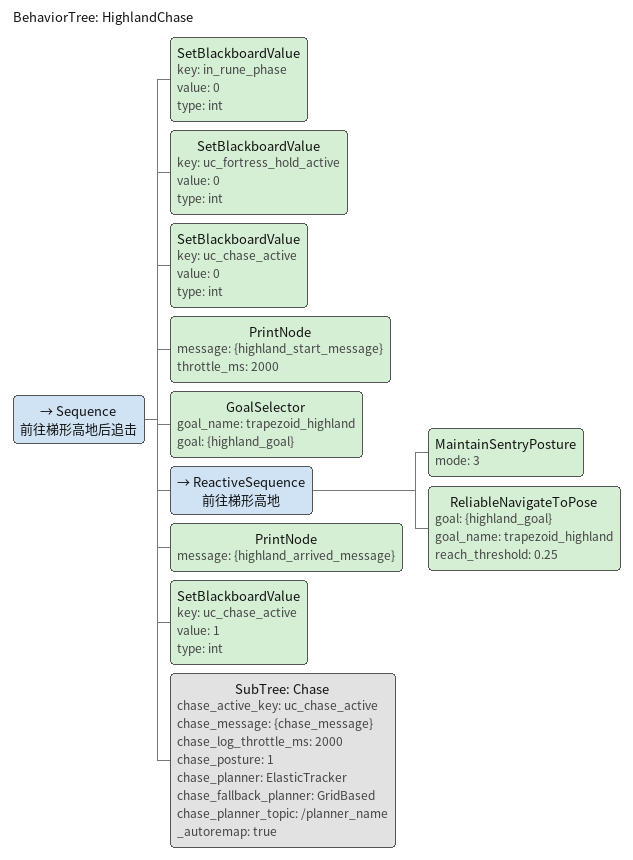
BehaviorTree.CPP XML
<?xml version="1.0" encoding="UTF-8"?>
<root BTCPP_format="4">
  <BehaviorTree ID="HighlandChase">
    <Sequence name="前往梯形高地后追击">
      <SetBlackboardValue key="in_rune_phase" value="0" type="int"/>
      <SetBlackboardValue key="uc_fortress_hold_active" value="0" type="int"/>
      <SetBlackboardValue key="uc_chase_active" value="0" type="int"/>
      <PrintNode message="{highland_start_message}" throttle_ms="2000"/>
      <GoalSelector goal_name="trapezoid_highland" goal="{highland_goal}"/>

      <ReactiveSequence name="前往梯形高地">
        <MaintainSentryPosture mode="3"/>
        <ReliableNavigateToPose
          goal="{highland_goal}"
          goal_name="trapezoid_highland"
          reach_threshold="0.25"/>
      </ReactiveSequence>

      <PrintNode message="{highland_arrived_message}"/>
      <SetBlackboardValue key="uc_chase_active" value="1" type="int"/>
      <SubTree
        ID="Chase"
        chase_active_key="uc_chase_active"
        chase_message="{chase_message}"
        chase_log_throttle_ms="2000"
        chase_posture="1"
        chase_planner="ElasticTracker"
        chase_fallback_planner="GridBased"
        chase_planner_topic="/planner_name"
        _autoremap="true"/>
    </Sequence>
  </BehaviorTree>
</root>
